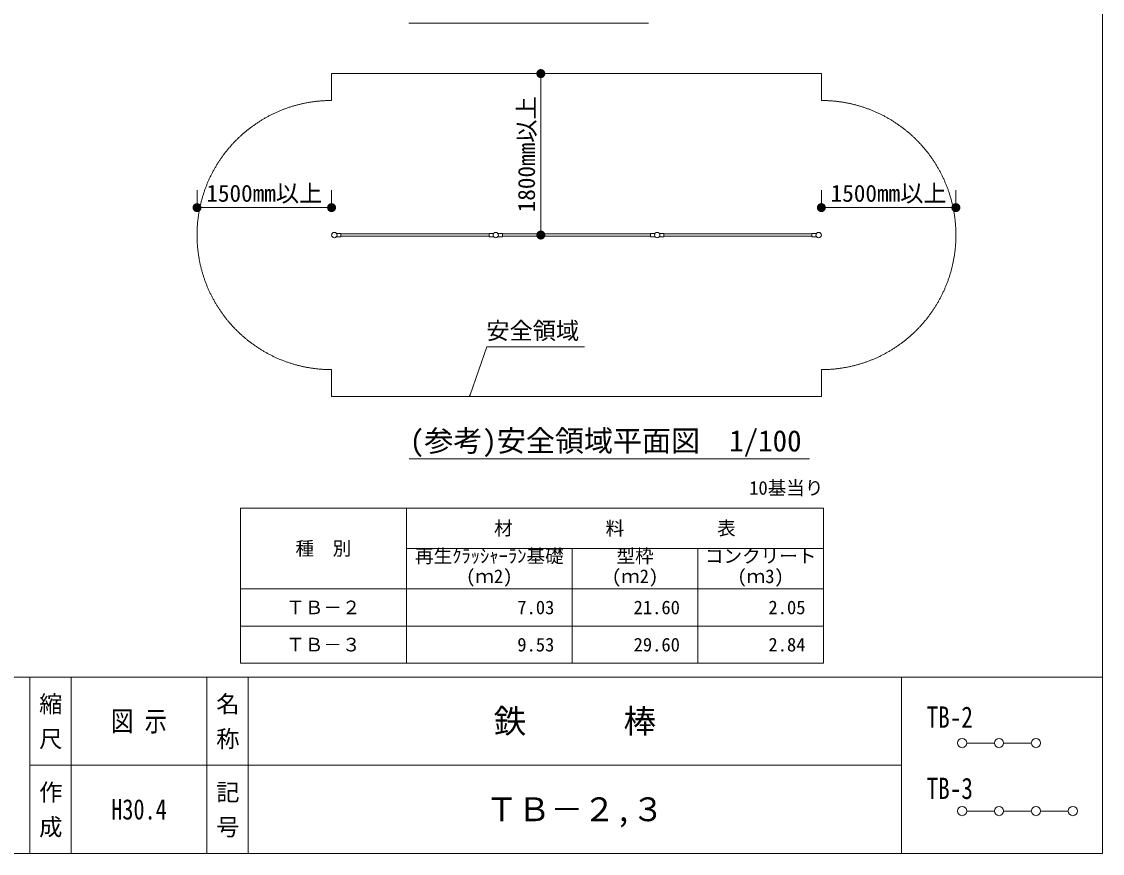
# Model space of a CAD drawing. Units: millimetres at full size, sheet at 1:50; details may follow other scales. Extents: x 449 to 14140, y 6261 to 15594.
# Drawn here: x 8115 to 14140, y 6261 to 10897 of the extents above; entities that cross this region are included whole.
import ezdxf
from ezdxf.enums import TextEntityAlignment as Align

# ---------------------------------------------------------------- set-up
doc = ezdxf.new("R2010")
doc.units = ezdxf.units.MM
doc.header["$LTSCALE"] = 50
doc.linetypes.add('USER1', pattern=[150, 112.5, -37.5])
for name, color, linetype, lineweight in [('0_2', 7, 'Continuous', 13), ('寸法', 1, 'Continuous', 13), ('本', 7, 'Continuous', 13)]:
    doc.layers.add(name, color=color, linetype=linetype, lineweight=lineweight)
doc.layers.add('_0-0_', color=7, linetype='Continuous')
doc.styles.add('@ＭＳ ゴシック', font='')
doc.styles.add('ＭＳ ゴシック', font='')
doc.styles.get('@ＭＳ ゴシック').set_extended_font_data('@MS Gothic')
doc.styles.get('ＭＳ ゴシック').set_extended_font_data('MS Gothic')

# ---------------------------------------------------------------- blocks, each defined once
blk = doc.blocks.new('filled_dot')
at = {"color": 0, "linetype": 'Continuous', "lineweight": -2, "const_width": 1.25}
blk.add_lwpolyline([(-0.625, 0, 1), (0.625, 0, 1)], format="xyb", close=True, dxfattribs=at)

msp = doc.modelspace()

# ---------------------------------------------------------------- linework, layer by layer
at = {"layer": '0_2'}
for p, q in [((9334.97, 8185.64), (9334.97, 7320.64)), ((9334.97, 8185.64), (12584.97, 8185.64)), ((10259.97, 8185.64), (10259.97, 7320.64)), ((12584.97, 8185.64), (12584.97, 7320.64)), ((10259.97, 7960.64), (12584.97, 7960.64)), ((11184.97, 7960.64), (11184.97, 7320.64)), ((11884.97, 7960.64), (11884.97, 7320.64)), ((9334.97, 7735.64), (12584.97, 7735.64)), ((9334.97, 7528.14), (12584.97, 7528.14)), ((9334.97, 7320.64), (12584.97, 7320.64)), ((13383.57, 6875.89), (13537.88, 6875.89)), ((13589.46, 6875.89), (13743.77, 6875.89)), ((13020.74, 6752.32), (8161, 6752.32)), ((13383.57, 6496.81), (13537.88, 6496.81)), ((13589.46, 6496.81), (13743.77, 6496.81)), ((13795.35, 6496.81), (13949.66, 6496.81))]:
    msp.add_line(p, q, dxfattribs=at)
for centre in [(13357.78, 6875.89), (13563.67, 6875.89), (13769.56, 6875.89), (13357.78, 6496.81), (13563.67, 6496.81), (13769.56, 6496.81), (13975.45, 6496.81)]:
    msp.add_circle(centre, 25.79, dxfattribs=at)
at = {"layer": '寸法', "color": 3}
for p, q in [((10273.53, 10887.71), (11610, 10887.71)), ((10275.64, 8459.83), (12507.73, 8459.83))]:
    msp.add_line(p, q, dxfattribs=at)
at = {"layer": '寸法'}
for p, q in [((11008.2, 10607.37), (11009.47, 10607.37)), ((11009.47, 9707.37), (11009.47, 10607.37)), ((9093.07, 9860.36), (9093.07, 9957.37)), ((9843.07, 9860.36), (9843.07, 9957.37)), ((12573.32, 9860.36), (12573.32, 9957.37)), ((13323.32, 9860.36), (13323.32, 9957.37)), ((9093.07, 9860.36), (9843.07, 9860.36)), ((12573.32, 9860.36), (13323.32, 9860.36)), ((11008.2, 9707.37), (11009.47, 9707.37))]:
    msp.add_line(p, q, dxfattribs=at)
msp.add_lwpolyline([(10612.61, 8810.46), (10615.08, 8817.54), (10708.62, 9085.02), (11253.28, 9085.02)], dxfattribs=at)
at = {"layer": '本', "linetype": 'USER1'}
for p, q in [((9843.07, 10457.37), (9843.07, 10607.37)), ((9843.07, 10607.37), (12573.32, 10607.37)), ((12573.32, 10457.37), (12573.32, 10607.37)), ((9843.07, 8807.37), (9843.07, 8957.37)), ((12573.32, 8807.37), (12573.32, 8957.37)), ((9843.07, 8807.37), (12573.32, 8807.37))]:
    msp.add_line(p, q, dxfattribs=at)
at = {"layer": '本'}
for p, q in [((9869.97, 9716.87), (9895.53, 9716.87)), ((9895.53, 9697.87), (9895.53, 9716.87)), ((9895.53, 9714.37), (10720.87, 9714.37)), ((9895.53, 9700.37), (10720.87, 9700.37)), ((10720.87, 9697.87), (10720.87, 9716.87)), ((10746.43, 9716.87), (10720.87, 9716.87)), ((10769.97, 9716.87), (10795.53, 9716.87)), ((10795.53, 9697.87), (10795.53, 9716.87)), ((10795.53, 9714.37), (11620.87, 9714.37)), ((10795.53, 9700.37), (11620.87, 9700.37)), ((11646.43, 9716.87), (11620.87, 9716.87)), ((11620.87, 9697.87), (11620.87, 9716.87)), ((11669.97, 9716.87), (11695.53, 9716.87)), ((11695.53, 9697.87), (11695.53, 9716.87)), ((11695.53, 9714.37), (12520.87, 9714.37)), ((11695.53, 9700.37), (12520.87, 9700.37)), ((12520.87, 9697.87), (12520.87, 9716.87)), ((12546.43, 9716.87), (12520.87, 9716.87)), ((9869.97, 9697.87), (9895.53, 9697.87)), ((10746.43, 9697.87), (10720.87, 9697.87)), ((10769.97, 9697.87), (10795.53, 9697.87)), ((11646.43, 9697.87), (11620.87, 9697.87)), ((11669.97, 9697.87), (11695.53, 9697.87)), ((12546.43, 9697.87), (12520.87, 9697.87)), ((8161, 7243.77), (8161, 6260.88)), ((8390.82, 7243.77), (8390.82, 6260.88)), ((9148.2, 7243.77), (9148.2, 6261.43)), ((9378.01, 7243.77), (9378.01, 6260.88)), ((13020.74, 7243.77), (13020.74, 6260.88))]:
    msp.add_line(p, q, dxfattribs=at)
at = {"layer": '本', "color": 6}
msp.add_line((449.31, 7243.77), (14139.95, 7243.77), dxfattribs=at)
msp.add_lwpolyline([(14139.95, 15319.95), (449.31, 15319.95), (449.31, 6260.88), (14139.95, 6260.88)], close=True, dxfattribs=at)
at = {"layer": '本'}
for centre in [(9858.2, 9707.37), (10758.2, 9707.37), (11658.2, 9707.37), (12558.2, 9707.37)]:
    msp.add_circle(centre, 15.12, dxfattribs=at)
at = {"layer": '本', "linetype": 'USER1'}
for centre, start, end in [((9843.07, 9707.37), 90, 270), ((12573.32, 9707.37), 270, 90)]:
    msp.add_arc(centre, 750, start, end, dxfattribs=at)

# ---------------------------------------------------------------- block references
at = {"layer": '寸法'}
for p, xscale, yscale, rotation in [((11009.47, 10607.37), 20, 20, 270), ((9843.07, 9860.36), 20, 20, 180), ((13323.32, 9860.36), 20, 20, 180), ((11009.47, 9707.37), 20, 20, 90), ((10612.61, 8810.46), 3, 3, 70.7)]:
    msp.add_blockref('filled_dot', p, dxfattribs=dict(at, xscale=xscale, yscale=yscale, rotation=rotation))
at = {"layer": '寸法', "xscale": 20, "yscale": 20}
for p in [(9093.07, 9860.36), (12573.32, 9860.36)]:
    msp.add_blockref('filled_dot', p, dxfattribs=at)

# ---------------------------------------------------------------- texts
at = {"layer": '0_2', "style": 'ＭＳ ゴシック', "width": 0.8}
for s, p in [('TB-2', (13159.81, 6925.52)), ('TB-3', (13159.81, 6528.36))]:
    msp.add_text(s, height=118.7, dxfattribs=at).set_placement(p, align=Align.BOTTOM_LEFT)
at = {"layer": '_0-0_', "style": 'ＭＳ ゴシック'}
for s, p in [('10基当り', (12584.97, 8298.14)), ('7.03', (11084.97, 7631.89)), ('21.60', (11784.97, 7631.89)), ('2.05', (12484.97, 7631.89)), ('9.53', (11084.97, 7424.39)), ('29.60', (11784.97, 7424.39)), ('2.84', (12484.97, 7424.39))]:
    msp.add_text(s, height=75.95, dxfattribs=at).set_placement(p, align=Align.MIDDLE_RIGHT)
for s, p in [('材\u3000\u3000\u3000\u3000\u3000料\u3000\u3000\u3000\u3000\u3000表', (11422.47, 8073.14)), ('種\u3000別', (9797.47, 7960.64)), ('ＴＢ－２', (9797.47, 7631.89)), ('ＴＢ－３', (9797.47, 7424.39))]:
    msp.add_text(s, height=75.95, dxfattribs=at).set_placement(p, align=Align.MIDDLE_CENTER)
for s, p in [('再生ｸﾗｯｼｬｰﾗﾝ基礎', (10308.07, 7956.48)), ('型枠', (11431.37, 7956.48)), ('コンクリート', (11924.17, 7956.48)), ('(ｍ2)', (10592.97, 7843.4)), ('(ｍ2)', (11405.47, 7843.4)), ('(ｍ3)', (12105.47, 7843.4))]:
    msp.add_text(s, height=75.95, dxfattribs=at).set_placement(p, align=Align.TOP_LEFT)
at = {"layer": '寸法', "style": 'ＭＳ ゴシック'}
msp.add_text('1800mm以上', height=94.94, rotation=90, dxfattribs=at).set_placement((10929.39, 10157.37), align=Align.MIDDLE_CENTER)
for p in [(9468.07, 9940.44), (12948.32, 9940.44)]:
    msp.add_text('1500mm以上', height=94.94, dxfattribs=at).set_placement(p, align=Align.MIDDLE_CENTER)
at = {"layer": '寸法', "color": 3, "style": 'ＭＳ ゴシック'}
for s, height, p in [('安全領域', 94.94, (10705.5, 9098.18)), ('(参考)安全領域平面図\u30001/100', 118.7, (10278.84, 8465.5))]:
    msp.add_text(s, height=height, dxfattribs=at).set_placement(p, align=Align.BOTTOM_LEFT)
at = {"layer": '本', "style": '@ＭＳ ゴシック'}
for s, p in [(' 縮 尺 ', (8275.91, 6998.04)), ('名 称', (9263.1, 6998.04)), ('作 成', (8275.91, 6506.6)), ('記 号', (9263.1, 6506.6))]:
    msp.add_text(s, height=94.94, rotation=270, dxfattribs=at).set_placement(p, align=Align.MIDDLE_CENTER)
at = {"layer": '本', "style": 'ＭＳ ゴシック', "width": 0.8}
for s, p in [('図 示', (8769.51, 6998.04)), ('H30.4', (8769.51, 6506.6))]:
    msp.add_text(s, height=113.9, dxfattribs=at).set_placement(p, align=Align.MIDDLE_CENTER)
at = {"layer": '本', "style": 'ＭＳ ゴシック'}
for s, p in [('鉄      棒', (11199.38, 6998.04)), ('ＴＢ－２,３', (11199.38, 6506.6))]:
    msp.add_text(s, height=132.9, dxfattribs=at).set_placement(p, align=Align.MIDDLE_CENTER)

doc.saveas('drawing.dxf')
